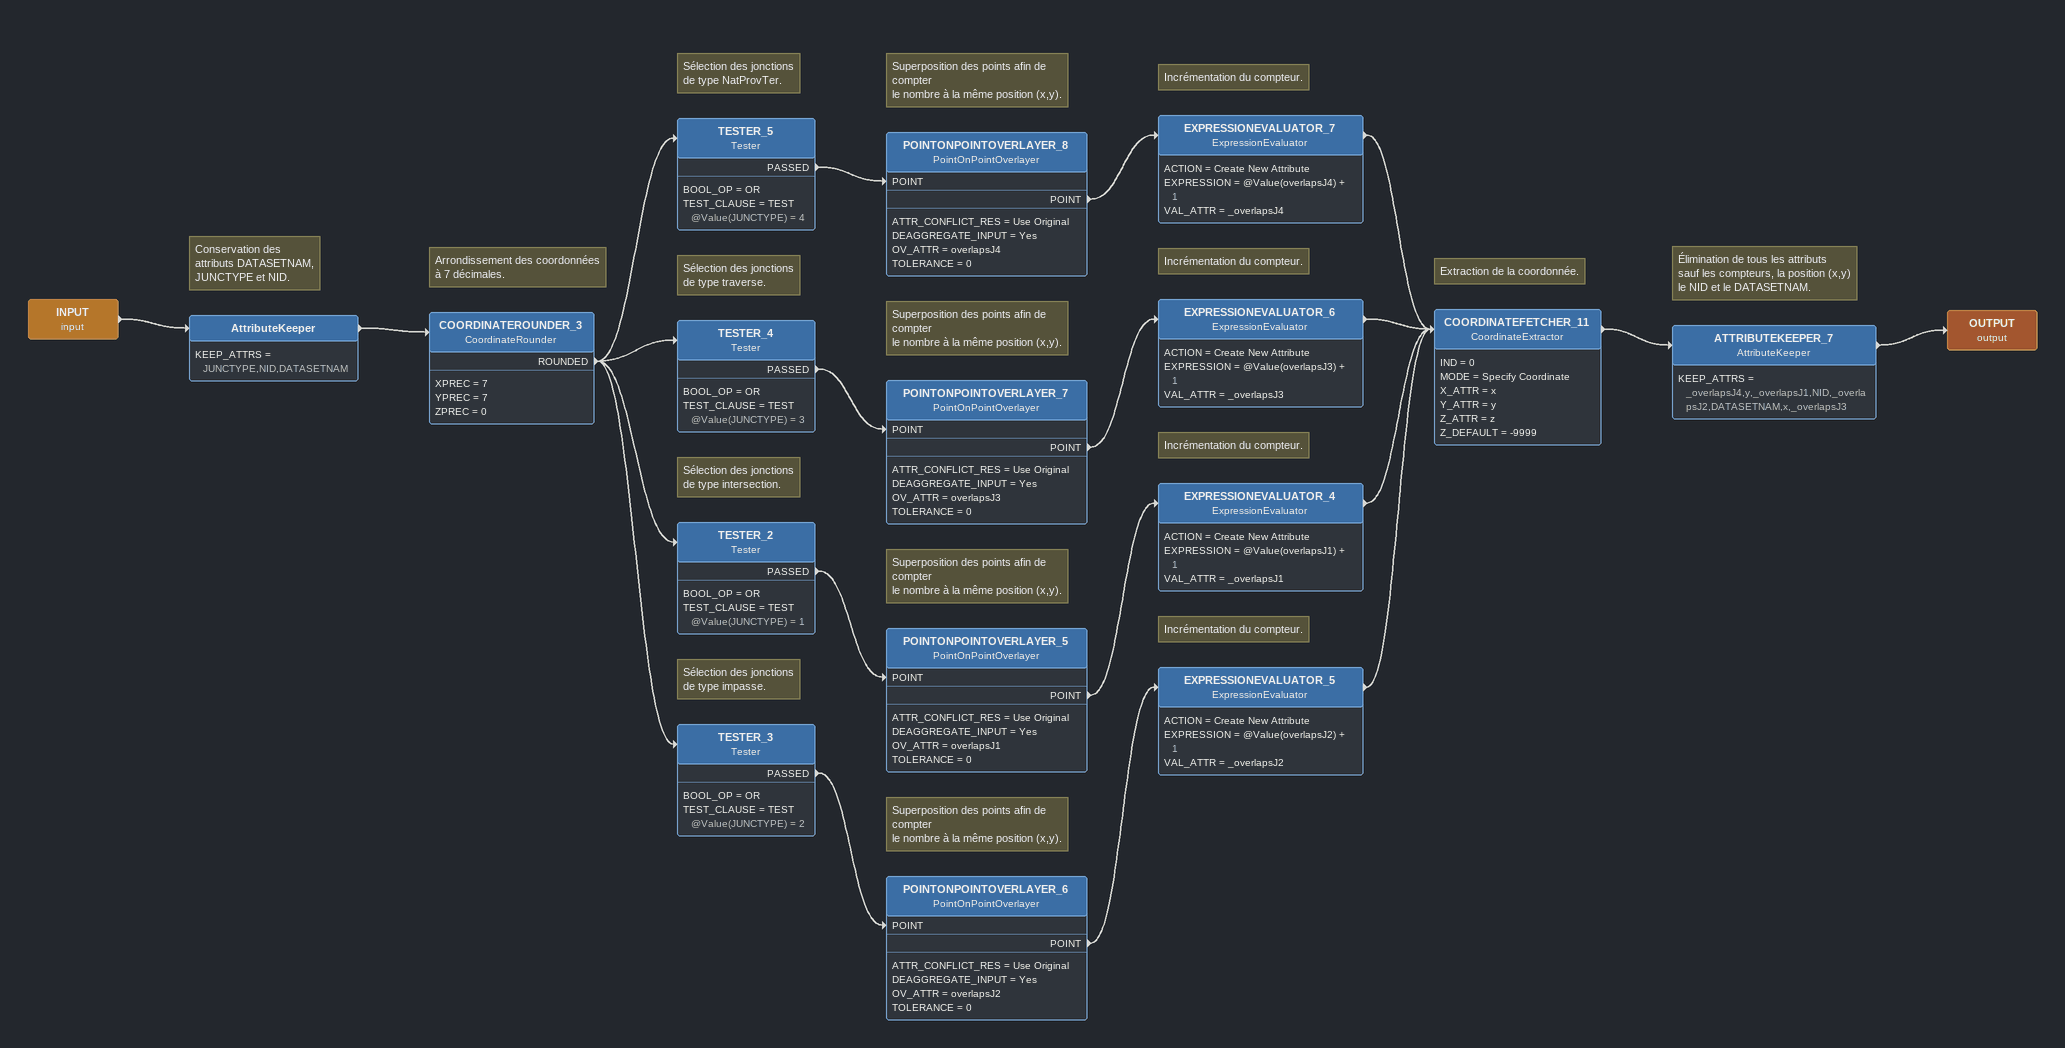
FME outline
INPUT (input)
    -> AttributeKeeper
Note: Conservation des / attributs DATASETNAM, / JUNCTYPE et NID.
AttributeKeeper
    KEEP_ATTRS = JUNCTYPE,NID,DATASETNAM
    -> COORDINATEROUNDER_3
Note: Arrondissement des coordonnées / à 7 décimales.
COORDINATEROUNDER_3: CoordinateRounder
    XPREC = 7
    YPREC = 7
    ZPREC = 0
    ROUNDED -> TESTER_2
    ROUNDED -> TESTER_3
    ROUNDED -> TESTER_4
    ROUNDED -> TESTER_5
Note: Sélection des jonctions / de type NatProvTer.
TESTER_5: Tester
    BOOL_OP = OR
    TEST_CLAUSE = TEST @Value(JUNCTYPE) = 4
    PASSED -> POINTONPOINTOVERLAYER_8 [POINT]
Note: Superposition des points afin de compter / le nombre à la même position (x,y).
POINTONPOINTOVERLAYER_8: PointOnPointOverlayer
    ATTR_CONFLICT_RES = Use Original
    DEAGGREGATE_INPUT = Yes
    OV_ATTR = overlapsJ4
    TOLERANCE = 0
    POINT -> EXPRESSIONEVALUATOR_7
Note: Incrémentation du compteur.
EXPRESSIONEVALUATOR_7: ExpressionEvaluator
    ACTION = Create New Attribute
    EXPRESSION = @Value(overlapsJ4) + 1
    VAL_ATTR = _overlapsJ4
    -> COORDINATEFETCHER_11
Note: Sélection des jonctions / de type traverse.
TESTER_4: Tester
    BOOL_OP = OR
    TEST_CLAUSE = TEST @Value(JUNCTYPE) = 3
    PASSED -> POINTONPOINTOVERLAYER_7 [POINT]
Note: Superposition des points afin de compter / le nombre à la même position (x,y).
POINTONPOINTOVERLAYER_7: PointOnPointOverlayer
    ATTR_CONFLICT_RES = Use Original
    DEAGGREGATE_INPUT = Yes
    OV_ATTR = overlapsJ3
    TOLERANCE = 0
    POINT -> EXPRESSIONEVALUATOR_6
Note: Incrémentation du compteur.
EXPRESSIONEVALUATOR_6: ExpressionEvaluator
    ACTION = Create New Attribute
    EXPRESSION = @Value(overlapsJ3) + 1
    VAL_ATTR = _overlapsJ3
    -> COORDINATEFETCHER_11
Note: Sélection des jonctions / de type intersection.
TESTER_2: Tester
    BOOL_OP = OR
    TEST_CLAUSE = TEST @Value(JUNCTYPE) = 1
    PASSED -> POINTONPOINTOVERLAYER_5 [POINT]
Note: Superposition des points afin de compter / le nombre à la même position (x,y).
POINTONPOINTOVERLAYER_5: PointOnPointOverlayer
    ATTR_CONFLICT_RES = Use Original
    DEAGGREGATE_INPUT = Yes
    OV_ATTR = overlapsJ1
    TOLERANCE = 0
    POINT -> EXPRESSIONEVALUATOR_4
Note: Incrémentation du compteur.
EXPRESSIONEVALUATOR_4: ExpressionEvaluator
    ACTION = Create New Attribute
    EXPRESSION = @Value(overlapsJ1) + 1
    VAL_ATTR = _overlapsJ1
    -> COORDINATEFETCHER_11
Note: Sélection des jonctions / de type impasse.
TESTER_3: Tester
    BOOL_OP = OR
    TEST_CLAUSE = TEST @Value(JUNCTYPE) = 2
    PASSED -> POINTONPOINTOVERLAYER_6 [POINT]
Note: Superposition des points afin de compter / le nombre à la même position (x,y).
POINTONPOINTOVERLAYER_6: PointOnPointOverlayer
    ATTR_CONFLICT_RES = Use Original
    DEAGGREGATE_INPUT = Yes
    OV_ATTR = overlapsJ2
    TOLERANCE = 0
    POINT -> EXPRESSIONEVALUATOR_5
Note: Incrémentation du compteur.
EXPRESSIONEVALUATOR_5: ExpressionEvaluator
    ACTION = Create New Attribute
    EXPRESSION = @Value(overlapsJ2) + 1
    VAL_ATTR = _overlapsJ2
    -> COORDINATEFETCHER_11
Note: Extraction de la coordonnée.
COORDINATEFETCHER_11: CoordinateExtractor
    IND = 0
    MODE = Specify Coordinate
    X_ATTR = x
    Y_ATTR = y
    Z_ATTR = z
    Z_DEFAULT = -9999
    -> ATTRIBUTEKEEPER_7
Note: Élimination de tous les attributs / sauf les compteurs, la position (x,y) / le NID et le DATASETNAM.
ATTRIBUTEKEEPER_7: AttributeKeeper
    KEEP_ATTRS = _overlapsJ4,y,_overlapsJ1,NID,_overlapsJ2,DATASETNAM,x,_overlapsJ3
    -> OUTPUT (output)
OUTPUT (output)
